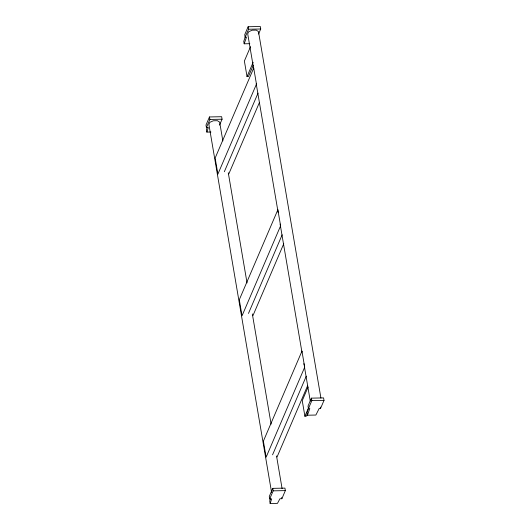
<?xml version="1.0" encoding="UTF-8"?>
<svg xmlns="http://www.w3.org/2000/svg" width="530" height="530" viewBox="0 0 530 530"><rect width="100%" height="100%" fill="white"/><g stroke="black" fill="none" stroke-linecap="round" stroke-linejoin="round"><path stroke-width="0.79" d="M207.197 127.319L206.448 129.605L206.872 132.096L210.947 132.016M206.872 132.096L208.369 127.518L206.415 127.558L205.991 125.067L209.469 116.958L221.646 116.713L222.07 119.204L219.539 125.106M270.479 498.717L269.73 501.009L270.154 503.5L277.481 503.354L279.919 498.757L281.874 498.717L285.352 490.608L284.928 488.117L272.751 488.355L269.273 496.471L269.697 498.962L271.651 498.922L270.154 503.5M245.31 36.875L243.754 41.313L244.178 43.805L249.789 43.692M244.178 43.805L246.516 37.146L245.151 37.179L244.727 34.688L248.133 26.745L260.303 26.5L260.727 28.991L258.56 34.046M308.592 408.279L307.036 412.718L307.46 415.209L315.873 415.043L319.245 408.365L320.604 408.332L324.009 400.395L323.585 397.904L311.415 398.143L308.01 406.086L308.433 408.577L309.798 408.55L307.46 415.209M206.415 127.558L209.893 119.449L209.469 116.958M245.151 37.179L248.557 29.236L248.133 26.745M250.524 46.693L244.376 61.029L247.033 76.605L248.424 76.578L253.274 65.256M247.033 76.605L253.181 62.262M224.323 171.746L258.031 93.101M228.814 173.906L259.283 102.82M248.464 313.442L282.172 234.797M252.956 315.602L283.749 243.767M272.559 454.826L306.26 376.187M277.051 456.986L307.513 385.906M308.069 387.085L302.246 400.667L304.902 416.242L306.294 416.216L307.585 413.195M304.902 416.242L308.785 407.186M269.697 498.962L273.175 490.846L272.751 488.355M308.433 408.577L311.839 400.634L311.415 398.143M248.557 29.236L260.727 28.991M209.893 119.449L222.07 119.204M311.839 400.634L324.009 400.395M273.175 490.846L285.352 490.608M320.915 398.03L258.474 31.568L256.235 30.124L252.154 30.203L248.63 31.767L247.715 33.893L253.698 68.986M320.392 407.086L320.604 408.332M256.195 83.68L278.171 212.636M280.118 224.064L301.948 352.198M303.895 363.626L304.174 365.263M304.452 366.892L310.295 401.17M222.852 140.92L219.652 122.145L217.413 120.701L213.332 120.78L209.807 122.344L208.893 124.47L271.612 492.562M228.278 172.747L247.046 282.934M252.333 313.945L271.108 424.132M276.534 455.959L282.092 488.607M281.662 497.471L281.874 498.717M253.718 68.065L215.147 158.053L217.89 174.125L256.454 84.138L253.718 68.065M277.859 209.767L239.295 299.755L242.031 315.82L280.602 225.833L277.859 209.767M301.954 351.151L263.383 441.139L266.12 457.204L304.69 367.217L301.954 351.151"/></g></svg>
